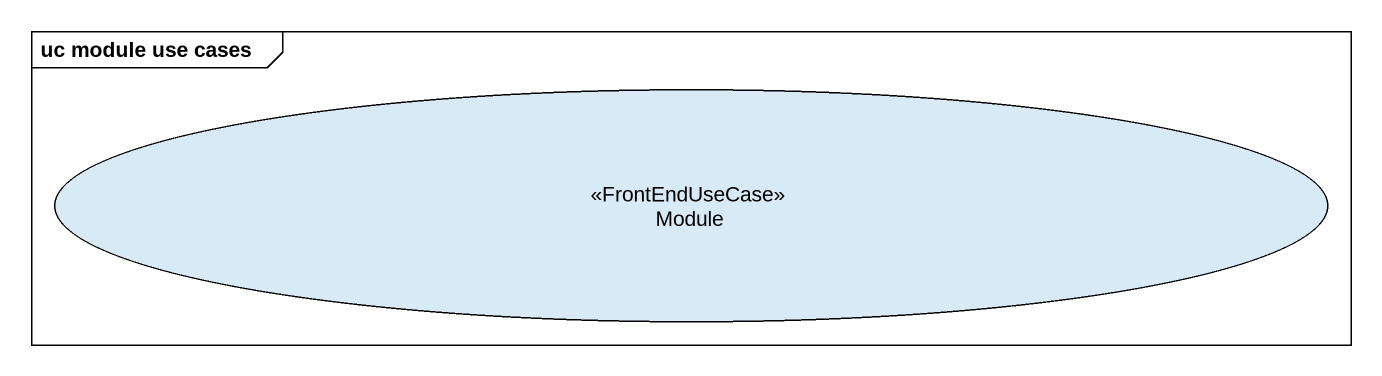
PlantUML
@startuml
mainframe uc module use cases
usecase Module <<FrontEndUseCase>>
@enduml
